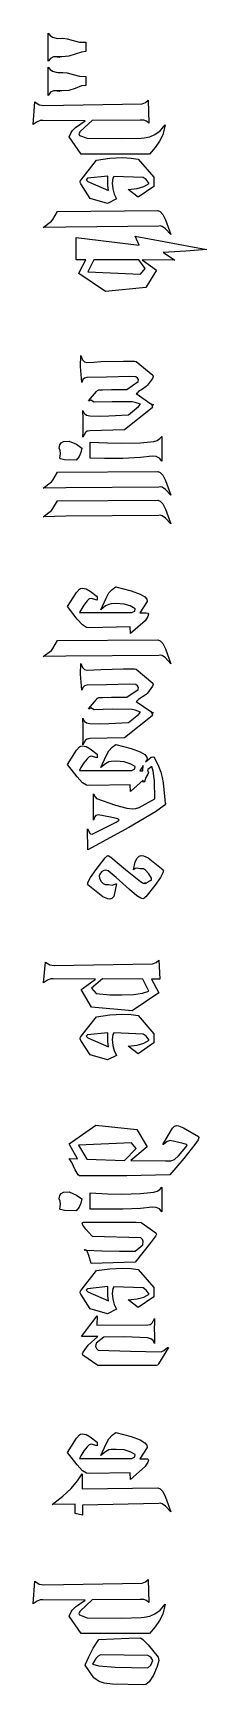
# Model space of a CAD drawing. Extents: x 2.6 to 13.4, y -7.7 to -3.8.
# Drawn here: x 8.079 to 8.186, y -5.61 to -4.594 of the extents above; entities that cross this region are included whole.
import ezdxf

# ---------------------------------------------------------------- set-up
doc = ezdxf.new("R2010")
doc.units = 0
doc.header["$MEASUREMENT"] = 0
doc.layers.add('BLACK', color=7, linetype='CONTINUOUS')

msp = doc.modelspace()

# ---------------------------------------------------------------- linework, layer by layer
at = {"layer": 'BLACK', "linetype": 'CONTINUOUS'}
for p, q in [((8.0886, -4.6112), (8.0886, -4.5938)), ((8.0886, -4.5938), (8.0898, -4.5953)), ((8.0898, -4.5953), (8.0913, -4.5963)), ((8.0913, -4.5963), (8.0935, -4.5969)), ((8.0935, -4.5969), (8.0946, -4.5971)), ((8.0946, -4.5971), (8.0976, -4.597)), ((8.0976, -4.597), (8.1004, -4.5973)), ((8.1004, -4.5973), (8.104, -4.5984)), ((8.104, -4.5984), (8.1079, -4.5994)), ((8.1079, -4.5994), (8.1117, -4.5995)), ((8.1117, -4.6051), (8.1092, -4.6055)), ((8.1117, -4.5995), (8.1117, -4.6051)), ((8.0901, -4.6094), (8.0886, -4.6112)), ((8.0886, -4.6322), (8.0886, -4.6148)), ((8.0886, -4.6148), (8.0898, -4.6162)), ((8.092, -4.6084), (8.0901, -4.6094)), ((8.0946, -4.6084), (8.092, -4.6084)), ((8.0948, -4.6086), (8.0942, -4.6085)), ((8.0942, -4.6085), (8.0952, -4.6085)), ((8.0952, -4.6085), (8.0946, -4.6084)), ((8.0958, -4.6086), (8.0948, -4.6086)), ((8.0972, -4.6085), (8.0952, -4.6085)), ((8.0952, -4.6085), (8.0958, -4.6086)), ((8.1014, -4.6081), (8.0972, -4.6085)), ((8.1053, -4.6069), (8.1014, -4.6081)), ((8.1092, -4.6055), (8.1053, -4.6069)), ((8.0898, -4.6162), (8.0913, -4.6172)), ((8.0913, -4.6172), (8.0935, -4.6178)), ((8.0935, -4.6178), (8.0946, -4.6181)), ((8.0946, -4.6181), (8.0976, -4.618)), ((8.0976, -4.618), (8.1004, -4.6183)), ((8.1004, -4.6183), (8.104, -4.6194)), ((8.104, -4.6194), (8.1079, -4.6204)), ((8.1079, -4.6204), (8.1117, -4.6205)), ((8.1117, -4.6205), (8.1117, -4.626)), ((8.0901, -4.6303), (8.0886, -4.6322)), ((8.092, -4.6294), (8.0901, -4.6303)), ((8.0946, -4.6293), (8.092, -4.6294)), ((8.0948, -4.6295), (8.0942, -4.6294)), ((8.0942, -4.6294), (8.0952, -4.6294)), ((8.0952, -4.6294), (8.0946, -4.6293)), ((8.0958, -4.6295), (8.0948, -4.6295)), ((8.0972, -4.6294), (8.0952, -4.6294)), ((8.0952, -4.6294), (8.0958, -4.6295)), ((8.1014, -4.6291), (8.0972, -4.6294)), ((8.1053, -4.6279), (8.1014, -4.6291)), ((8.1092, -4.6264), (8.1053, -4.6279)), ((8.1117, -4.626), (8.1092, -4.6264)), ((8.1484, -4.6366), (8.1501, -4.6351)), ((8.1501, -4.6351), (8.1505, -4.6492)), ((8.0794, -4.6501), (8.0805, -4.6362)), ((8.0805, -4.6362), (8.0832, -4.6379)), ((8.0832, -4.6379), (8.0859, -4.6384)), ((8.0859, -4.6384), (8.1463, -4.6374)), ((8.1463, -4.6374), (8.1484, -4.6366)), ((8.0819, -4.6484), (8.0794, -4.6501)), ((8.0838, -4.6477), (8.0819, -4.6484)), ((8.0854, -4.6477), (8.0838, -4.6477)), ((8.1113, -4.6479), (8.0854, -4.6477)), ((8.1016, -4.6577), (8.1027, -4.655)), ((8.1027, -4.655), (8.1033, -4.654)), ((8.1033, -4.654), (8.1055, -4.652)), ((8.1055, -4.652), (8.1113, -4.6479)), ((8.1084, -4.6544), (8.1074, -4.6559)), ((8.1074, -4.6559), (8.1079, -4.6568)), ((8.1156, -4.6477), (8.1084, -4.6544)), ((8.1452, -4.6474), (8.1156, -4.6477)), ((8.1474, -4.6474), (8.1452, -4.6474)), ((8.1491, -4.648), (8.1474, -4.6474)), ((8.1505, -4.6492), (8.1491, -4.648)), ((8.1542, -4.6563), (8.1574, -4.6539)), ((8.1574, -4.6539), (8.1606, -4.6503)), ((8.1606, -4.6503), (8.159, -4.6565)), ((8.1089, -4.6683), (8.1016, -4.6577)), ((8.1079, -4.6568), (8.1126, -4.6586)), ((8.1126, -4.6586), (8.1337, -4.6588)), ((8.1337, -4.6588), (8.1457, -4.6585)), ((8.1457, -4.6585), (8.1477, -4.6583)), ((8.1477, -4.6583), (8.151, -4.6577)), ((8.1544, -4.6642), (8.1508, -4.6683)), ((8.151, -4.6577), (8.1542, -4.6563)), ((8.1571, -4.6603), (8.1544, -4.6642)), ((8.159, -4.6565), (8.1571, -4.6603)), ((8.1508, -4.6683), (8.1089, -4.6683)), ((8.1089, -4.6841), (8.1183, -4.6721)), ((8.1183, -4.6721), (8.1266, -4.6709)), ((8.1266, -4.6709), (8.1344, -4.6705)), ((8.1344, -4.6705), (8.1396, -4.6708)), ((8.1396, -4.6708), (8.1439, -4.6714)), ((8.1439, -4.6714), (8.1535, -4.6826)), ((8.1084, -4.6857), (8.1086, -4.6844)), ((8.1087, -4.6866), (8.1084, -4.6857)), ((8.1086, -4.6844), (8.1089, -4.6841)), ((8.1128, -4.6832), (8.112, -4.6841)), ((8.112, -4.6841), (8.113, -4.6851)), ((8.1252, -4.6819), (8.1128, -4.6832)), ((8.113, -4.6851), (8.1257, -4.6907)), ((8.1252, -4.6876), (8.1252, -4.6819)), ((8.1283, -4.6831), (8.128, -4.6861)), ((8.128, -4.6861), (8.1283, -4.6897)), ((8.1289, -4.682), (8.1283, -4.6831)), ((8.1471, -4.6828), (8.1289, -4.682)), ((8.1488, -4.684), (8.1471, -4.6828)), ((8.1506, -4.6865), (8.1488, -4.684)), ((8.1535, -4.6826), (8.1535, -4.6882)), ((8.1145, -4.6956), (8.1087, -4.6866)), ((8.1251, -4.6987), (8.1145, -4.6956)), ((8.1307, -4.6959), (8.1251, -4.6987)), ((8.1257, -4.6907), (8.1252, -4.6876)), ((8.1283, -4.6897), (8.1292, -4.6929)), ((8.1292, -4.6929), (8.1307, -4.6959)), ((8.1378, -4.6901), (8.1434, -4.6895)), ((8.144, -4.6949), (8.1378, -4.6901)), ((8.1434, -4.6895), (8.1475, -4.6883)), ((8.1535, -4.6882), (8.144, -4.6949)), ((8.1475, -4.6883), (8.1506, -4.6865)), ((8.0915, -4.7085), (8.0944, -4.7036)), ((8.0944, -4.7036), (8.156, -4.7031)), ((8.156, -4.7031), (8.1575, -4.7037)), ((8.1575, -4.7037), (8.1591, -4.7054)), ((8.1591, -4.7054), (8.1607, -4.7087)), ((8.0855, -4.7134), (8.0906, -4.7096)), ((8.0995, -4.7132), (8.0855, -4.7134)), ((8.0906, -4.7096), (8.0915, -4.7085)), ((8.1566, -4.7127), (8.0995, -4.7132)), ((8.1575, -4.7125), (8.1566, -4.7127)), ((8.1587, -4.7129), (8.1575, -4.7125)), ((8.1607, -4.7143), (8.1587, -4.7129)), ((8.1607, -4.7087), (8.164, -4.7178)), ((8.164, -4.7178), (8.1607, -4.7143)), ((8.1058, -4.7333), (8.1058, -4.7196)), ((8.1058, -4.7196), (8.1445, -4.7243)), ((8.1445, -4.7243), (8.1421, -4.7188)), ((8.1421, -4.7188), (8.1862, -4.727)), ((8.1862, -4.727), (8.1732, -4.7281)), ((8.1117, -4.7333), (8.1058, -4.7333)), ((8.1078, -4.7408), (8.1117, -4.7333)), ((8.1166, -4.7333), (8.1131, -4.7408)), ((8.1443, -4.7334), (8.1166, -4.7333)), ((8.1483, -4.7388), (8.1443, -4.7334)), ((8.1665, -4.7335), (8.1463, -4.7334)), ((8.1463, -4.7334), (8.1551, -4.7397)), ((8.1732, -4.7281), (8.1593, -4.7289)), ((8.1593, -4.7289), (8.1602, -4.7293)), ((8.1602, -4.7293), (8.1665, -4.7335)), ((8.1074, -4.7417), (8.1078, -4.7408)), ((8.1238, -4.7529), (8.1074, -4.7417)), ((8.1131, -4.7408), (8.1454, -4.7421)), ((8.1454, -4.7421), (8.1483, -4.7388)), ((8.1551, -4.7397), (8.1487, -4.7505)), ((8.1487, -4.7505), (8.1238, -4.7529)), ((8.1086, -4.799), (8.1088, -4.7923)), ((8.1088, -4.7923), (8.1098, -4.7949)), ((8.1098, -4.7949), (8.111, -4.7961)), ((8.111, -4.7961), (8.1124, -4.7965)), ((8.1124, -4.7965), (8.1168, -4.7963)), ((8.1168, -4.7963), (8.1211, -4.796)), ((8.1211, -4.796), (8.135, -4.7957)), ((8.135, -4.7957), (8.1417, -4.7957)), ((8.1417, -4.7957), (8.1427, -4.7959)), ((8.1427, -4.7959), (8.1529, -4.8044)), ((8.1093, -4.8088), (8.1086, -4.799)), ((8.11, -4.8071), (8.1093, -4.8088)), ((8.111, -4.8062), (8.11, -4.8071)), ((8.1124, -4.8057), (8.111, -4.8062)), ((8.1245, -4.8056), (8.1124, -4.8057)), ((8.1386, -4.8051), (8.1245, -4.8056)), ((8.1369, -4.8132), (8.144, -4.8083)), ((8.1424, -4.8054), (8.1386, -4.8051)), ((8.1436, -4.8062), (8.1424, -4.8054)), ((8.1441, -4.8071), (8.1436, -4.8062)), ((8.144, -4.8083), (8.1441, -4.8071)), ((8.1527, -4.8064), (8.1497, -4.8106)), ((8.1532, -4.8051), (8.1527, -4.8064)), ((8.1529, -4.8044), (8.1532, -4.8051)), ((8.1135, -4.8202), (8.1184, -4.8145)), ((8.1184, -4.8145), (8.1189, -4.8137)), ((8.1189, -4.8137), (8.1198, -4.8134)), ((8.1198, -4.8134), (8.1221, -4.8133)), ((8.1221, -4.8133), (8.1276, -4.8132)), ((8.1276, -4.8132), (8.1369, -4.8132)), ((8.1431, -4.8156), (8.1428, -4.8157)), ((8.1428, -4.8157), (8.1517, -4.822)), ((8.1442, -4.8145), (8.1431, -4.8156)), ((8.1466, -4.813), (8.1442, -4.8145)), ((8.1489, -4.8114), (8.1466, -4.813)), ((8.1497, -4.8106), (8.1489, -4.8114)), ((8.1101, -4.8312), (8.11, -4.826)), ((8.11, -4.826), (8.1108, -4.8278)), ((8.1108, -4.8278), (8.1122, -4.8289)), ((8.114, -4.8202), (8.1135, -4.8202)), ((8.1149, -4.8197), (8.114, -4.8202)), ((8.1159, -4.8203), (8.1149, -4.8197)), ((8.117, -4.8209), (8.1159, -4.8203)), ((8.1279, -4.8207), (8.117, -4.8209)), ((8.1402, -4.8208), (8.1279, -4.8207)), ((8.1525, -4.8245), (8.1355, -4.8381)), ((8.1379, -4.8288), (8.1442, -4.8237)), ((8.142, -4.8211), (8.1402, -4.8208)), ((8.1453, -4.8223), (8.142, -4.8211)), ((8.1442, -4.8237), (8.1453, -4.8223)), ((8.1517, -4.822), (8.1523, -4.8229)), ((8.1523, -4.8229), (8.1532, -4.8223)), ((8.1527, -4.8232), (8.1525, -4.8237)), ((8.1525, -4.8237), (8.1526, -4.8238)), ((8.1527, -4.824), (8.1525, -4.8245)), ((8.1526, -4.8238), (8.1527, -4.824)), ((8.1532, -4.8223), (8.1527, -4.8232)), ((8.1102, -4.8364), (8.1101, -4.8312)), ((8.1101, -4.8395), (8.1102, -4.8364)), ((8.1125, -4.8389), (8.1115, -4.8396)), ((8.1122, -4.8289), (8.1143, -4.8294)), ((8.1142, -4.8386), (8.1125, -4.8389)), ((8.1355, -4.8381), (8.1142, -4.8386)), ((8.1143, -4.8294), (8.12, -4.8296)), ((8.12, -4.8296), (8.126, -4.8294)), ((8.126, -4.8294), (8.1379, -4.8288)), ((8.0954, -4.8492), (8.0958, -4.8472)), ((8.0958, -4.8472), (8.0967, -4.846)), ((8.0967, -4.846), (8.0981, -4.8452)), ((8.0981, -4.8452), (8.1015, -4.8449)), ((8.1015, -4.8449), (8.1061, -4.8469)), ((8.1061, -4.8469), (8.1094, -4.8492)), ((8.11, -4.8425), (8.1101, -4.8395)), ((8.1115, -4.8396), (8.11, -4.8425)), ((8.1145, -4.8554), (8.1145, -4.8455)), ((8.1145, -4.8455), (8.125, -4.8461)), ((8.125, -4.8461), (8.134, -4.8463)), ((8.134, -4.8463), (8.1453, -4.846)), ((8.1453, -4.846), (8.1536, -4.8451)), ((8.1536, -4.8451), (8.1557, -4.8445)), ((8.1557, -4.8445), (8.1573, -4.8434)), ((8.1573, -4.8434), (8.1585, -4.842)), ((8.1585, -4.842), (8.1585, -4.8572)), ((8.0961, -4.8507), (8.0954, -4.8492)), ((8.0958, -4.8555), (8.0961, -4.854)), ((8.0962, -4.8559), (8.0958, -4.8555)), ((8.0963, -4.8526), (8.0961, -4.8507)), ((8.0961, -4.854), (8.0963, -4.8526)), ((8.0987, -4.8564), (8.0962, -4.8559)), ((8.1058, -4.8567), (8.0987, -4.8564)), ((8.1076, -4.8544), (8.1058, -4.8567)), ((8.1088, -4.8519), (8.1076, -4.8544)), ((8.1094, -4.8492), (8.1088, -4.8519)), ((8.1233, -4.8557), (8.1145, -4.8554)), ((8.1345, -4.8556), (8.1233, -4.8557)), ((8.1453, -4.855), (8.1345, -4.8556)), ((8.1525, -4.8543), (8.1453, -4.855)), ((8.155, -4.8544), (8.1525, -4.8543)), ((8.157, -4.8554), (8.155, -4.8544)), ((8.1585, -4.8572), (8.157, -4.8554)), ((8.0906, -4.8701), (8.0915, -4.8689)), ((8.0915, -4.8689), (8.0944, -4.864)), ((8.0944, -4.864), (8.156, -4.8636)), ((8.156, -4.8636), (8.1575, -4.8642)), ((8.1575, -4.8642), (8.1591, -4.8659)), ((8.1591, -4.8659), (8.1607, -4.8692)), ((8.1607, -4.8692), (8.164, -4.8783)), ((8.0855, -4.8738), (8.0906, -4.8701)), ((8.0995, -4.8736), (8.0855, -4.8738)), ((8.1566, -4.8732), (8.0995, -4.8736)), ((8.1575, -4.873), (8.1566, -4.8732)), ((8.1587, -4.8733), (8.1575, -4.873)), ((8.1607, -4.8748), (8.1587, -4.8733)), ((8.164, -4.8783), (8.1607, -4.8748)), ((8.0855, -4.8915), (8.0906, -4.8877)), ((8.0906, -4.8877), (8.0915, -4.8865)), ((8.0915, -4.8865), (8.0944, -4.8817)), ((8.0944, -4.8817), (8.156, -4.8812)), ((8.156, -4.8812), (8.1575, -4.8818)), ((8.1575, -4.8818), (8.1591, -4.8835)), ((8.1591, -4.8835), (8.1607, -4.8868)), ((8.1607, -4.8868), (8.164, -4.8959)), ((8.0995, -4.8912), (8.0855, -4.8915)), ((8.1566, -4.8908), (8.0995, -4.8912)), ((8.1575, -4.8906), (8.1566, -4.8908)), ((8.1587, -4.8909), (8.1575, -4.8906)), ((8.1607, -4.8924), (8.1587, -4.8909)), ((8.164, -4.8959), (8.1607, -4.8924)), ((8.1006, -4.9468), (8.106, -4.9382)), ((8.106, -4.9382), (8.1078, -4.936)), ((8.1078, -4.936), (8.1085, -4.9356)), ((8.1085, -4.9356), (8.1095, -4.9354)), ((8.1095, -4.9354), (8.112, -4.9358)), ((8.112, -4.9358), (8.1144, -4.9372)), ((8.1144, -4.9372), (8.1188, -4.9405)), ((8.1188, -4.9405), (8.1187, -4.9428)), ((8.1242, -4.9415), (8.126, -4.9384)), ((8.126, -4.9384), (8.128, -4.9362)), ((8.128, -4.9362), (8.1302, -4.9346)), ((8.1302, -4.9346), (8.1397, -4.937)), ((8.1397, -4.937), (8.1452, -4.9391)), ((8.1452, -4.9391), (8.148, -4.9408)), ((8.1065, -4.9545), (8.1006, -4.9468)), ((8.1087, -4.9489), (8.1078, -4.9505)), ((8.1078, -4.9505), (8.1401, -4.9505)), ((8.1106, -4.9459), (8.1087, -4.9489)), ((8.1125, -4.9433), (8.1106, -4.9459)), ((8.1139, -4.9421), (8.1125, -4.9433)), ((8.1151, -4.9418), (8.1139, -4.9421)), ((8.1187, -4.9428), (8.1151, -4.9418)), ((8.1209, -4.9488), (8.1242, -4.9415)), ((8.1238, -4.9464), (8.1209, -4.9488)), ((8.1259, -4.9454), (8.1238, -4.9464)), ((8.1273, -4.9451), (8.1259, -4.9454)), ((8.1304, -4.9449), (8.1273, -4.9451)), ((8.1353, -4.9453), (8.1304, -4.9449)), ((8.1391, -4.9464), (8.1353, -4.9453)), ((8.1421, -4.9481), (8.1391, -4.9464)), ((8.1401, -4.9505), (8.1418, -4.9495)), ((8.1418, -4.9495), (8.1421, -4.9481)), ((8.1494, -4.9437), (8.145, -4.9507)), ((8.145, -4.9507), (8.1489, -4.9507)), ((8.148, -4.9408), (8.1492, -4.9423)), ((8.1489, -4.9507), (8.1499, -4.9508)), ((8.1492, -4.9423), (8.1494, -4.9437)), ((8.1499, -4.9508), (8.1502, -4.9515)), ((8.1098, -4.9581), (8.1065, -4.9545)), ((8.1122, -4.9596), (8.1098, -4.9581)), ((8.1139, -4.9598), (8.1122, -4.9596)), ((8.139, -4.9593), (8.1139, -4.9598)), ((8.1393, -4.9634), (8.139, -4.9593)), ((8.1482, -4.9555), (8.1393, -4.9634)), ((8.1498, -4.9528), (8.1482, -4.9555)), ((8.1502, -4.9515), (8.1498, -4.9528)), ((8.0915, -4.9725), (8.0944, -4.9677)), ((8.0944, -4.9677), (8.156, -4.9672)), ((8.156, -4.9672), (8.1575, -4.9678)), ((8.1575, -4.9678), (8.1591, -4.9695)), ((8.1591, -4.9695), (8.1607, -4.9728)), ((8.0855, -4.9775), (8.0906, -4.9737)), ((8.0995, -4.9772), (8.0855, -4.9775)), ((8.0906, -4.9737), (8.0915, -4.9725)), ((8.1566, -4.9768), (8.0995, -4.9772)), ((8.1575, -4.9766), (8.1566, -4.9768)), ((8.1587, -4.9769), (8.1575, -4.9766)), ((8.1607, -4.9784), (8.1587, -4.9769)), ((8.1607, -4.9728), (8.164, -4.9819)), ((8.164, -4.9819), (8.1607, -4.9784)), ((8.1086, -4.9884), (8.1088, -4.9817)), ((8.1093, -4.9982), (8.1086, -4.9884)), ((8.1088, -4.9817), (8.1098, -4.9843)), ((8.1098, -4.9843), (8.111, -4.9855)), ((8.111, -4.9855), (8.1124, -4.9859)), ((8.1124, -4.9859), (8.1168, -4.9857)), ((8.1168, -4.9857), (8.1211, -4.9854)), ((8.1211, -4.9854), (8.135, -4.9851)), ((8.135, -4.9851), (8.1417, -4.9851)), ((8.1417, -4.9851), (8.1427, -4.9853)), ((8.1427, -4.9853), (8.1529, -4.9938)), ((8.11, -4.9965), (8.1093, -4.9982)), ((8.111, -4.9956), (8.11, -4.9965)), ((8.1124, -4.9951), (8.111, -4.9956)), ((8.1245, -4.995), (8.1124, -4.9951)), ((8.1386, -4.9945), (8.1245, -4.995)), ((8.1369, -5.0026), (8.144, -4.9977)), ((8.1424, -4.9947), (8.1386, -4.9945)), ((8.1436, -4.9956), (8.1424, -4.9947)), ((8.1441, -4.9965), (8.1436, -4.9956)), ((8.144, -4.9977), (8.1441, -4.9965)), ((8.1489, -5.0008), (8.1466, -5.0024)), ((8.1497, -5), (8.1489, -5.0008)), ((8.1527, -4.9958), (8.1497, -5)), ((8.1532, -4.9945), (8.1527, -4.9958)), ((8.1529, -4.9938), (8.1532, -4.9945)), ((8.1135, -5.0096), (8.1184, -5.0039)), ((8.114, -5.0096), (8.1135, -5.0096)), ((8.1149, -5.0091), (8.114, -5.0096)), ((8.1159, -5.0097), (8.1149, -5.0091)), ((8.117, -5.0103), (8.1159, -5.0097)), ((8.1279, -5.01), (8.117, -5.0103)), ((8.1184, -5.0039), (8.1189, -5.0031)), ((8.1189, -5.0031), (8.1198, -5.0028)), ((8.1198, -5.0028), (8.1221, -5.0027)), ((8.1221, -5.0027), (8.1276, -5.0026)), ((8.1276, -5.0026), (8.1369, -5.0026)), ((8.1402, -5.0102), (8.1279, -5.01)), ((8.142, -5.0105), (8.1402, -5.0102)), ((8.1453, -5.0117), (8.142, -5.0105)), ((8.1431, -5.005), (8.1428, -5.0051)), ((8.1428, -5.0051), (8.1517, -5.0114)), ((8.1442, -5.0039), (8.1431, -5.005)), ((8.1466, -5.0024), (8.1442, -5.0039)), ((8.1442, -5.0131), (8.1453, -5.0117)), ((8.1517, -5.0114), (8.1523, -5.0123)), ((8.1523, -5.0123), (8.1532, -5.0117)), ((8.1532, -5.0117), (8.1527, -5.0126)), ((8.1101, -5.0206), (8.11, -5.0154)), ((8.11, -5.0154), (8.1108, -5.0172)), ((8.1102, -5.0258), (8.1101, -5.0206)), ((8.1108, -5.0172), (8.1122, -5.0183)), ((8.1122, -5.0183), (8.1143, -5.0188)), ((8.1143, -5.0188), (8.12, -5.0189)), ((8.12, -5.0189), (8.126, -5.0188)), ((8.126, -5.0188), (8.1379, -5.0182)), ((8.1525, -5.0139), (8.1355, -5.0275)), ((8.1379, -5.0182), (8.1442, -5.0131)), ((8.1527, -5.0126), (8.1525, -5.013)), ((8.1525, -5.013), (8.1526, -5.0132)), ((8.1527, -5.0134), (8.1525, -5.0139)), ((8.1526, -5.0132), (8.1527, -5.0134)), ((8.11, -5.0319), (8.1101, -5.0289)), ((8.1115, -5.029), (8.11, -5.0319)), ((8.1101, -5.0289), (8.1102, -5.0258)), ((8.1125, -5.0283), (8.1115, -5.029)), ((8.1142, -5.028), (8.1125, -5.0283)), ((8.1355, -5.0275), (8.1142, -5.028)), ((8.128, -5.0332), (8.1302, -5.0317)), ((8.1302, -5.0317), (8.1397, -5.0341)), ((8.1006, -5.0439), (8.106, -5.0352)), ((8.106, -5.0352), (8.1078, -5.033)), ((8.1078, -5.033), (8.1085, -5.0326)), ((8.1085, -5.0326), (8.1095, -5.0325)), ((8.1095, -5.0325), (8.112, -5.0329)), ((8.1125, -5.0404), (8.1106, -5.043)), ((8.112, -5.0329), (8.1144, -5.0343)), ((8.1139, -5.0392), (8.1125, -5.0404)), ((8.1151, -5.0389), (8.1139, -5.0392)), ((8.1144, -5.0343), (8.1188, -5.0376)), ((8.1187, -5.0399), (8.1151, -5.0389)), ((8.1188, -5.0376), (8.1187, -5.0399)), ((8.1209, -5.0458), (8.1242, -5.0386)), ((8.1242, -5.0386), (8.126, -5.0355)), ((8.1273, -5.0422), (8.1259, -5.0424)), ((8.126, -5.0355), (8.128, -5.0332)), ((8.1304, -5.042), (8.1273, -5.0422)), ((8.1353, -5.0424), (8.1304, -5.042)), ((8.1397, -5.0341), (8.1452, -5.0361)), ((8.1452, -5.0361), (8.148, -5.0379)), ((8.148, -5.0379), (8.1492, -5.0394)), ((8.1484, -5.0423), (8.1506, -5.0405)), ((8.1494, -5.0408), (8.1484, -5.0423)), ((8.1492, -5.0394), (8.1494, -5.0408)), ((8.1506, -5.0405), (8.152, -5.0394)), ((8.152, -5.0394), (8.1529, -5.0392)), ((8.1529, -5.0392), (8.1535, -5.0394)), ((8.1535, -5.0394), (8.1542, -5.0403)), ((8.1542, -5.0403), (8.1565, -5.0449)), ((8.1065, -5.0516), (8.1006, -5.0439)), ((8.1098, -5.0552), (8.1065, -5.0516)), ((8.1087, -5.0459), (8.1078, -5.0476)), ((8.1078, -5.0476), (8.1401, -5.0476)), ((8.1106, -5.043), (8.1087, -5.0459)), ((8.1238, -5.0435), (8.1209, -5.0458)), ((8.1259, -5.0424), (8.1238, -5.0435)), ((8.1391, -5.0435), (8.1353, -5.0424)), ((8.1421, -5.0452), (8.1391, -5.0435)), ((8.1401, -5.0476), (8.1418, -5.0466)), ((8.1418, -5.0466), (8.1421, -5.0452)), ((8.147, -5.0445), (8.145, -5.0478)), ((8.145, -5.0478), (8.1469, -5.0478)), ((8.1469, -5.0478), (8.147, -5.0445)), ((8.1486, -5.0519), (8.148, -5.054)), ((8.1498, -5.0499), (8.1486, -5.0519)), ((8.1499, -5.0471), (8.1497, -5.0479)), ((8.1497, -5.0479), (8.1499, -5.0479)), ((8.1502, -5.0486), (8.1498, -5.0499)), ((8.1524, -5.0451), (8.1499, -5.0471)), ((8.1499, -5.0479), (8.1502, -5.0486)), ((8.1532, -5.048), (8.1524, -5.0451)), ((8.1539, -5.054), (8.1532, -5.048)), ((8.1565, -5.0449), (8.1579, -5.0487)), ((8.1579, -5.0487), (8.1587, -5.0519)), ((8.1587, -5.0519), (8.1593, -5.0553)), ((8.1122, -5.0567), (8.1098, -5.0552)), ((8.1139, -5.0569), (8.1122, -5.0567)), ((8.139, -5.0564), (8.1139, -5.0569)), ((8.1164, -5.0782), (8.1164, -5.062)), ((8.1164, -5.062), (8.1175, -5.0638)), ((8.1393, -5.0605), (8.139, -5.0564)), ((8.147, -5.0536), (8.1393, -5.0605)), ((8.1471, -5.0548), (8.147, -5.0536)), ((8.1477, -5.0546), (8.1471, -5.0548)), ((8.148, -5.054), (8.1477, -5.0546)), ((8.1542, -5.065), (8.1539, -5.054)), ((8.1593, -5.0553), (8.1606, -5.0677)), ((8.1175, -5.0638), (8.1184, -5.0648)), ((8.1184, -5.0648), (8.13, -5.0689)), ((8.13, -5.0689), (8.1369, -5.0708)), ((8.1369, -5.0708), (8.1405, -5.0712)), ((8.1405, -5.0712), (8.1425, -5.071)), ((8.1425, -5.071), (8.1445, -5.0705)), ((8.1445, -5.0705), (8.1542, -5.065)), ((8.16, -5.0692), (8.1545, -5.0731)), ((8.1609, -5.0679), (8.16, -5.0692)), ((8.1606, -5.0677), (8.1609, -5.0679)), ((8.1382, -5.0827), (8.1131, -5.0965)), ((8.1156, -5.0868), (8.1305, -5.0794)), ((8.1171, -5.0763), (8.1164, -5.0782)), ((8.118, -5.0754), (8.1171, -5.0763)), ((8.1193, -5.075), (8.118, -5.0754)), ((8.127, -5.0763), (8.1193, -5.075)), ((8.1315, -5.0774), (8.127, -5.0763)), ((8.1305, -5.0794), (8.1323, -5.0782)), ((8.1323, -5.0782), (8.1315, -5.0774)), ((8.1545, -5.0731), (8.1382, -5.0827)), ((8.1131, -5.0965), (8.1129, -5.0835)), ((8.1129, -5.0835), (8.1142, -5.0862)), ((8.1142, -5.0862), (8.1146, -5.0866)), ((8.1146, -5.0866), (8.1156, -5.0868)), ((8.1182, -5.1085), (8.1236, -5.1014)), ((8.1236, -5.1014), (8.1247, -5.1004)), ((8.1247, -5.1004), (8.1255, -5.1)), ((8.1255, -5.1), (8.1272, -5.101)), ((8.1272, -5.101), (8.1362, -5.1085)), ((8.1421, -5.1038), (8.1434, -5.1016)), ((8.1434, -5.1016), (8.1446, -5.1003)), ((8.1446, -5.1003), (8.1457, -5.1)), ((8.1457, -5.1), (8.1472, -5.1002)), ((8.1472, -5.1002), (8.1501, -5.1014)), ((8.1501, -5.1014), (8.1592, -5.1088)), ((8.1133, -5.1162), (8.1147, -5.1134)), ((8.1147, -5.1134), (8.1182, -5.1085)), ((8.1203, -5.1114), (8.1199, -5.1125)), ((8.1199, -5.1125), (8.1202, -5.114)), ((8.1214, -5.1101), (8.1203, -5.1114)), ((8.1228, -5.1092), (8.1214, -5.1101)), ((8.1241, -5.1089), (8.1228, -5.1092)), ((8.1255, -5.1093), (8.1241, -5.1089)), ((8.1304, -5.1134), (8.1255, -5.1093)), ((8.1387, -5.1209), (8.1304, -5.1134)), ((8.1362, -5.1085), (8.1453, -5.1159)), ((8.141, -5.1087), (8.1421, -5.1038)), ((8.142, -5.108), (8.141, -5.1087)), ((8.1432, -5.1078), (8.142, -5.108)), ((8.1451, -5.1081), (8.1432, -5.1078)), ((8.1472, -5.1082), (8.1451, -5.1081)), ((8.1485, -5.109), (8.1472, -5.1082)), ((8.1505, -5.1112), (8.1485, -5.109)), ((8.1521, -5.1138), (8.1505, -5.1112)), ((8.1576, -5.1135), (8.1541, -5.1184)), ((8.159, -5.1107), (8.1576, -5.1135)), ((8.1594, -5.1092), (8.159, -5.1107)), ((8.1592, -5.1088), (8.1594, -5.1092)), ((8.1129, -5.1176), (8.1133, -5.1162)), ((8.1131, -5.1181), (8.1129, -5.1176)), ((8.1222, -5.1254), (8.1131, -5.1181)), ((8.1202, -5.114), (8.1211, -5.1157)), ((8.1211, -5.1157), (8.1224, -5.1171)), ((8.1224, -5.1171), (8.1236, -5.1177)), ((8.1236, -5.1177), (8.1258, -5.1179)), ((8.1258, -5.1179), (8.1279, -5.1182)), ((8.1279, -5.1182), (8.1292, -5.1179)), ((8.1306, -5.1173), (8.1289, -5.1252)), ((8.1292, -5.1179), (8.1302, -5.1173)), ((8.1302, -5.1173), (8.1306, -5.1173)), ((8.1431, -5.1247), (8.1387, -5.1209)), ((8.1453, -5.1159), (8.1475, -5.1171)), ((8.1475, -5.1171), (8.1485, -5.1166)), ((8.1484, -5.1172), (8.1509, -5.1155)), ((8.1485, -5.1166), (8.1484, -5.1172)), ((8.1541, -5.1184), (8.1487, -5.1254)), ((8.1509, -5.1155), (8.1522, -5.1151)), ((8.1522, -5.1151), (8.1521, -5.1138)), ((8.1252, -5.1266), (8.1222, -5.1254)), ((8.1266, -5.1269), (8.1252, -5.1266)), ((8.1277, -5.1265), (8.1266, -5.1269)), ((8.1289, -5.1252), (8.1277, -5.1265)), ((8.1456, -5.1263), (8.1431, -5.1247)), ((8.1468, -5.1266), (8.1456, -5.1263)), ((8.1475, -5.1265), (8.1468, -5.1266)), ((8.148, -5.1261), (8.1475, -5.1265)), ((8.1482, -5.1254), (8.148, -5.1261)), ((8.1487, -5.1254), (8.1482, -5.1254)), ((8.0858, -5.1783), (8.087, -5.1655)), ((8.087, -5.1655), (8.0897, -5.1672)), ((8.0897, -5.1672), (8.0924, -5.1677)), ((8.0924, -5.1677), (8.1528, -5.1667)), ((8.1528, -5.1667), (8.1549, -5.1659)), ((8.1549, -5.1659), (8.1567, -5.1644)), ((8.1567, -5.1644), (8.1572, -5.176)), ((8.0883, -5.1766), (8.0858, -5.1783)), ((8.0903, -5.1759), (8.0883, -5.1766)), ((8.0918, -5.1759), (8.0903, -5.1759)), ((8.1177, -5.1761), (8.0918, -5.1759)), ((8.1089, -5.1824), (8.1102, -5.1815)), ((8.1153, -5.1932), (8.1089, -5.1824)), ((8.1102, -5.1815), (8.1177, -5.1761)), ((8.122, -5.1759), (8.1152, -5.1815)), ((8.1152, -5.1815), (8.1181, -5.1848)), ((8.1468, -5.176), (8.122, -5.1759)), ((8.1567, -5.1844), (8.1402, -5.1956)), ((8.1465, -5.1847), (8.1504, -5.1835)), ((8.1504, -5.1835), (8.1468, -5.176)), ((8.1572, -5.176), (8.1522, -5.176)), ((8.1522, -5.176), (8.1567, -5.1844)), ((8.1402, -5.1956), (8.1153, -5.1932)), ((8.1181, -5.1848), (8.1266, -5.1856)), ((8.1266, -5.1856), (8.1338, -5.1858)), ((8.1338, -5.1858), (8.1411, -5.1855)), ((8.1411, -5.1855), (8.1465, -5.1847)), ((8.1089, -5.2112), (8.1183, -5.1992)), ((8.1183, -5.1992), (8.1266, -5.198)), ((8.1266, -5.198), (8.1344, -5.1976)), ((8.1344, -5.1976), (8.1396, -5.1979)), ((8.1396, -5.1979), (8.1439, -5.1985)), ((8.1439, -5.1985), (8.1535, -5.2097)), ((8.1084, -5.2128), (8.1086, -5.2115)), ((8.1087, -5.2137), (8.1084, -5.2128)), ((8.1086, -5.2115), (8.1089, -5.2112)), ((8.1145, -5.2227), (8.1087, -5.2137)), ((8.1128, -5.2103), (8.112, -5.2112)), ((8.112, -5.2112), (8.113, -5.2122)), ((8.1252, -5.209), (8.1128, -5.2103)), ((8.113, -5.2122), (8.1257, -5.2178)), ((8.1252, -5.2147), (8.1252, -5.209)), ((8.1257, -5.2178), (8.1252, -5.2147)), ((8.1283, -5.2102), (8.128, -5.2132)), ((8.128, -5.2132), (8.1283, -5.2168)), ((8.1289, -5.2091), (8.1283, -5.2102)), ((8.1471, -5.2099), (8.1289, -5.2091)), ((8.1488, -5.2111), (8.1471, -5.2099)), ((8.1475, -5.2154), (8.1506, -5.2136)), ((8.1506, -5.2136), (8.1488, -5.2111)), ((8.1535, -5.2097), (8.1535, -5.2153)), ((8.1251, -5.2258), (8.1145, -5.2227)), ((8.1307, -5.223), (8.1251, -5.2258)), ((8.1283, -5.2168), (8.1292, -5.22)), ((8.1292, -5.22), (8.1307, -5.223)), ((8.1378, -5.2172), (8.1434, -5.2166)), ((8.144, -5.222), (8.1378, -5.2172)), ((8.1434, -5.2166), (8.1475, -5.2154)), ((8.1535, -5.2153), (8.144, -5.222)), ((8.1015, -5.2773), (8.118, -5.266)), ((8.118, -5.266), (8.1431, -5.2685)), ((8.1431, -5.2685), (8.1495, -5.2793)), ((8.1591, -5.2779), (8.1651, -5.2678)), ((8.1618, -5.276), (8.1595, -5.2779)), ((8.1636, -5.2753), (8.1618, -5.276)), ((8.1715, -5.2772), (8.1636, -5.2753)), ((8.1651, -5.2678), (8.1662, -5.2665)), ((8.1662, -5.2665), (8.1674, -5.2662)), ((8.1674, -5.2662), (8.1688, -5.2664)), ((8.1688, -5.2664), (8.1718, -5.2676)), ((8.1718, -5.2676), (8.1809, -5.2728)), ((8.1808, -5.275), (8.1788, -5.2779)), ((8.1812, -5.2735), (8.1808, -5.275)), ((8.1809, -5.2728), (8.1812, -5.2735)), ((8.102, -5.2782), (8.1015, -5.2773)), ((8.1067, -5.2867), (8.102, -5.2782)), ((8.1398, -5.2768), (8.1073, -5.2782)), ((8.1073, -5.2782), (8.1124, -5.2869)), ((8.1356, -5.2877), (8.1427, -5.2802)), ((8.1495, -5.2793), (8.1395, -5.2877)), ((8.1427, -5.2802), (8.1398, -5.2768)), ((8.1595, -5.2779), (8.1591, -5.2779)), ((8.1663, -5.287), (8.1688, -5.2848)), ((8.1688, -5.2848), (8.1732, -5.2794)), ((8.1737, -5.2778), (8.1715, -5.2772)), ((8.1788, -5.2779), (8.1719, -5.2864)), ((8.1732, -5.2794), (8.174, -5.2782)), ((8.174, -5.2782), (8.1737, -5.2778)), ((8.1031, -5.2888), (8.1015, -5.2864)), ((8.1015, -5.2864), (8.1067, -5.2867)), ((8.1053, -5.2933), (8.1031, -5.2888)), ((8.1071, -5.2965), (8.1053, -5.2933)), ((8.1124, -5.2869), (8.1356, -5.2877)), ((8.1634, -5.2964), (8.137, -5.297)), ((8.1395, -5.2877), (8.1608, -5.2879)), ((8.1608, -5.2879), (8.164, -5.2879)), ((8.1719, -5.2864), (8.1634, -5.2964)), ((8.164, -5.2879), (8.1663, -5.287)), ((8.1079, -5.2971), (8.1071, -5.2965)), ((8.137, -5.297), (8.1079, -5.2971)), ((8.1536, -5.3071), (8.1557, -5.3065)), ((8.1557, -5.3065), (8.1573, -5.3055)), ((8.1573, -5.3055), (8.1585, -5.304)), ((8.1585, -5.304), (8.1585, -5.3192)), ((8.0954, -5.3112), (8.0958, -5.3092)), ((8.0961, -5.3127), (8.0954, -5.3112)), ((8.0958, -5.3092), (8.0967, -5.308)), ((8.0958, -5.3175), (8.0961, -5.316)), ((8.0963, -5.3146), (8.0961, -5.3127)), ((8.0961, -5.316), (8.0963, -5.3146)), ((8.0967, -5.308), (8.0981, -5.3072)), ((8.0981, -5.3072), (8.1015, -5.3069)), ((8.1015, -5.3069), (8.1061, -5.3089)), ((8.1076, -5.3164), (8.1058, -5.3187)), ((8.1061, -5.3089), (8.1094, -5.3112)), ((8.1088, -5.3139), (8.1076, -5.3164)), ((8.1094, -5.3112), (8.1088, -5.3139)), ((8.1145, -5.3175), (8.1145, -5.3076)), ((8.1145, -5.3076), (8.125, -5.3081)), ((8.125, -5.3081), (8.134, -5.3083)), ((8.134, -5.3083), (8.1453, -5.308)), ((8.1453, -5.308), (8.1536, -5.3071)), ((8.1525, -5.3164), (8.1453, -5.3171)), ((8.155, -5.3165), (8.1525, -5.3164)), ((8.157, -5.3174), (8.155, -5.3165)), ((8.0962, -5.3179), (8.0958, -5.3175)), ((8.0987, -5.3184), (8.0962, -5.3179)), ((8.1058, -5.3187), (8.0987, -5.3184)), ((8.1095, -5.3262), (8.1097, -5.3258)), ((8.1099, -5.3274), (8.1095, -5.3262)), ((8.1097, -5.3258), (8.1103, -5.3256)), ((8.1103, -5.3256), (8.1427, -5.3257)), ((8.1233, -5.3177), (8.1145, -5.3175)), ((8.1345, -5.3176), (8.1233, -5.3177)), ((8.1453, -5.3171), (8.1345, -5.3176)), ((8.1427, -5.3257), (8.1458, -5.3258)), ((8.1458, -5.3258), (8.1548, -5.3321)), ((8.1585, -5.3192), (8.157, -5.3174)), ((8.1117, -5.3299), (8.1099, -5.3274)), ((8.1154, -5.3341), (8.1117, -5.3299)), ((8.1158, -5.3344), (8.1154, -5.3341)), ((8.1455, -5.3353), (8.1158, -5.3344)), ((8.1466, -5.3362), (8.1455, -5.3353)), ((8.1471, -5.3375), (8.1466, -5.3362)), ((8.1545, -5.3343), (8.1516, -5.3384)), ((8.1551, -5.3329), (8.1545, -5.3343)), ((8.1548, -5.3321), (8.1551, -5.3329)), ((8.1108, -5.3428), (8.1113, -5.3425)), ((8.1119, -5.3429), (8.1108, -5.3428)), ((8.1113, -5.3425), (8.1119, -5.3429)), ((8.1123, -5.3431), (8.1119, -5.3429)), ((8.1119, -5.3429), (8.1216, -5.3433)), ((8.1137, -5.3462), (8.1123, -5.3431)), ((8.1151, -5.351), (8.1137, -5.3462)), ((8.1216, -5.3433), (8.1325, -5.3435)), ((8.1325, -5.3435), (8.1421, -5.3434)), ((8.1516, -5.3384), (8.1421, -5.3503)), ((8.1421, -5.3434), (8.1468, -5.3395)), ((8.1468, -5.3395), (8.1471, -5.3375)), ((8.1089, -5.3674), (8.1183, -5.3554)), ((8.1421, -5.3503), (8.1151, -5.351)), ((8.1183, -5.3554), (8.1266, -5.3543)), ((8.1266, -5.3543), (8.1344, -5.3539)), ((8.1344, -5.3539), (8.1396, -5.3541)), ((8.1396, -5.3541), (8.1439, -5.3548)), ((8.1439, -5.3548), (8.1535, -5.3659)), ((8.1086, -5.3678), (8.1089, -5.3674)), ((8.1128, -5.3666), (8.112, -5.3674)), ((8.112, -5.3674), (8.113, -5.3684)), ((8.1252, -5.3652), (8.1128, -5.3666)), ((8.1252, -5.371), (8.1252, -5.3652)), ((8.1283, -5.3665), (8.128, -5.3694)), ((8.1289, -5.3653), (8.1283, -5.3665)), ((8.1471, -5.3661), (8.1289, -5.3653)), ((8.1488, -5.3674), (8.1471, -5.3661)), ((8.1506, -5.3699), (8.1488, -5.3674)), ((8.1535, -5.3659), (8.1535, -5.3715)), ((8.1084, -5.369), (8.1086, -5.3678)), ((8.1087, -5.37), (8.1084, -5.369)), ((8.1145, -5.3789), (8.1087, -5.37)), ((8.113, -5.3684), (8.1257, -5.3741)), ((8.1257, -5.3741), (8.1252, -5.371)), ((8.128, -5.3694), (8.1283, -5.373)), ((8.1283, -5.373), (8.1292, -5.3763)), ((8.1292, -5.3763), (8.1307, -5.3792)), ((8.1378, -5.3734), (8.1434, -5.3728)), ((8.144, -5.3782), (8.1378, -5.3734)), ((8.1434, -5.3728), (8.1475, -5.3717)), ((8.1535, -5.3715), (8.144, -5.3782)), ((8.1475, -5.3717), (8.1506, -5.3699)), ((8.1092, -5.3959), (8.1187, -5.3832)), ((8.1251, -5.382), (8.1145, -5.3789)), ((8.1187, -5.3832), (8.1185, -5.3889)), ((8.1307, -5.3792), (8.1251, -5.382)), ((8.152, -5.3882), (8.1528, -5.3873)), ((8.1528, -5.3873), (8.154, -5.3848)), ((8.1539, -5.3878), (8.1538, -5.3909)), ((8.154, -5.3848), (8.1539, -5.3878)), ((8.1191, -5.3959), (8.1092, -5.3959)), ((8.1132, -5.4012), (8.1191, -5.3959)), ((8.1228, -5.3963), (8.1181, -5.4001)), ((8.1185, -5.3889), (8.1498, -5.3887)), ((8.1356, -5.3962), (8.1228, -5.3963)), ((8.1497, -5.3968), (8.1356, -5.3962)), ((8.1518, -5.3973), (8.1497, -5.3968)), ((8.1498, -5.3887), (8.1514, -5.3885)), ((8.1514, -5.3885), (8.152, -5.3882)), ((8.1532, -5.3984), (8.1518, -5.3973)), ((8.1538, -5.3909), (8.1539, -5.3956)), ((8.1539, -5.3956), (8.154, -5.4002)), ((8.1097, -5.4067), (8.1102, -5.4055)), ((8.11, -5.4075), (8.1097, -5.4067)), ((8.1191, -5.4138), (8.11, -5.4075)), ((8.1102, -5.4055), (8.1132, -5.4012)), ((8.1181, -5.4001), (8.1178, -5.4021)), ((8.1178, -5.4021), (8.1183, -5.4034)), ((8.1183, -5.4034), (8.1194, -5.4043)), ((8.1194, -5.4043), (8.1393, -5.405)), ((8.1393, -5.405), (8.158, -5.4053)), ((8.154, -5.4002), (8.1532, -5.3984)), ((8.1625, -5.4027), (8.1565, -5.4128)), ((8.158, -5.4053), (8.1598, -5.4046)), ((8.1598, -5.4046), (8.162, -5.4027)), ((8.162, -5.4027), (8.1625, -5.4027)), ((8.1551, -5.4139), (8.1191, -5.4138)), ((8.156, -5.4136), (8.1551, -5.4139)), ((8.1565, -5.4128), (8.156, -5.4136)), ((8.1006, -5.4673), (8.106, -5.4586)), ((8.106, -5.4586), (8.1078, -5.4565)), ((8.1078, -5.4565), (8.1085, -5.456)), ((8.1085, -5.456), (8.1095, -5.4559)), ((8.1095, -5.4559), (8.112, -5.4563)), ((8.112, -5.4563), (8.1144, -5.4577)), ((8.1144, -5.4577), (8.1188, -5.461)), ((8.1242, -5.462), (8.126, -5.4589)), ((8.126, -5.4589), (8.128, -5.4566)), ((8.128, -5.4566), (8.1302, -5.4551)), ((8.1302, -5.4551), (8.1397, -5.4575)), ((8.1397, -5.4575), (8.1452, -5.4595)), ((8.1065, -5.475), (8.1006, -5.4673)), ((8.1106, -5.4664), (8.1087, -5.4694)), ((8.1125, -5.4638), (8.1106, -5.4664)), ((8.1139, -5.4626), (8.1125, -5.4638)), ((8.1151, -5.4623), (8.1139, -5.4626)), ((8.1187, -5.4633), (8.1151, -5.4623)), ((8.1188, -5.461), (8.1187, -5.4633)), ((8.1209, -5.4692), (8.1242, -5.462)), ((8.1238, -5.4669), (8.1209, -5.4692)), ((8.1259, -5.4658), (8.1238, -5.4669)), ((8.1273, -5.4656), (8.1259, -5.4658)), ((8.1304, -5.4654), (8.1273, -5.4656)), ((8.1353, -5.4658), (8.1304, -5.4654)), ((8.1391, -5.4669), (8.1353, -5.4658)), ((8.1421, -5.4686), (8.1391, -5.4669)), ((8.1418, -5.47), (8.1421, -5.4686)), ((8.1494, -5.4642), (8.145, -5.4712)), ((8.1452, -5.4595), (8.148, -5.4613)), ((8.148, -5.4613), (8.1492, -5.4628)), ((8.1492, -5.4628), (8.1494, -5.4642)), ((8.1098, -5.4786), (8.1065, -5.475)), ((8.1087, -5.4694), (8.1078, -5.471)), ((8.1078, -5.471), (8.1401, -5.471)), ((8.1122, -5.4801), (8.1098, -5.4786)), ((8.1482, -5.476), (8.1393, -5.4839)), ((8.1401, -5.471), (8.1418, -5.47)), ((8.145, -5.4712), (8.1489, -5.4712)), ((8.1498, -5.4733), (8.1482, -5.476)), ((8.1489, -5.4712), (8.1499, -5.4713)), ((8.1502, -5.472), (8.1498, -5.4733)), ((8.1499, -5.4713), (8.1502, -5.472)), ((8.0976, -5.4943), (8.1027, -5.4894)), ((8.1027, -5.4894), (8.1066, -5.4848)), ((8.1066, -5.4848), (8.1095, -5.4804)), ((8.1095, -5.4804), (8.1095, -5.4897)), ((8.1095, -5.4897), (8.156, -5.4891)), ((8.1139, -5.4803), (8.1122, -5.4801)), ((8.139, -5.4798), (8.1139, -5.4803)), ((8.1393, -5.4839), (8.139, -5.4798)), ((8.156, -5.4891), (8.1575, -5.4898)), ((8.0911, -5.4994), (8.0976, -5.4943)), ((8.1052, -5.4992), (8.0911, -5.4994)), ((8.1052, -5.5049), (8.1052, -5.4992)), ((8.1566, -5.4987), (8.1098, -5.4997)), ((8.1098, -5.4997), (8.1098, -5.5059)), ((8.1575, -5.4985), (8.1566, -5.4987)), ((8.1575, -5.4898), (8.1591, -5.4914)), ((8.1587, -5.4989), (8.1575, -5.4985)), ((8.1607, -5.5003), (8.1587, -5.4989)), ((8.1591, -5.4914), (8.1607, -5.4948)), ((8.1607, -5.4948), (8.164, -5.5038)), ((8.1098, -5.5059), (8.1052, -5.5049)), ((8.164, -5.5038), (8.1607, -5.5003)), ((8.0794, -5.5605), (8.0805, -5.5466)), ((8.0805, -5.5466), (8.0832, -5.5483)), ((8.0832, -5.5483), (8.0859, -5.5488)), ((8.0859, -5.5488), (8.1463, -5.5478)), ((8.1463, -5.5478), (8.1484, -5.547)), ((8.1484, -5.547), (8.1501, -5.5455)), ((8.1501, -5.5455), (8.1505, -5.5596)), ((8.0819, -5.5588), (8.0794, -5.5605)), ((8.0838, -5.5581), (8.0819, -5.5588)), ((8.0854, -5.5581), (8.0838, -5.5581)), ((8.1113, -5.5583), (8.0854, -5.5581)), ((8.1055, -5.5624), (8.1113, -5.5583)), ((8.1156, -5.5581), (8.1084, -5.5649)), ((8.1452, -5.5579), (8.1156, -5.5581)), ((8.1474, -5.5578), (8.1452, -5.5579)), ((8.1491, -5.5584), (8.1474, -5.5578)), ((8.1505, -5.5596), (8.1491, -5.5584)), ((8.1574, -5.5643), (8.1606, -5.5607)), ((8.1606, -5.5607), (8.159, -5.5669)), ((8.1016, -5.5681), (8.1027, -5.5654)), ((8.1089, -5.5787), (8.1016, -5.5681)), ((8.1027, -5.5654), (8.1033, -5.5644)), ((8.1033, -5.5644), (8.1055, -5.5624)), ((8.1084, -5.5649), (8.1074, -5.5664)), ((8.1074, -5.5664), (8.1079, -5.5672)), ((8.1079, -5.5672), (8.1126, -5.569)), ((8.1126, -5.569), (8.1337, -5.5692)), ((8.1337, -5.5692), (8.1457, -5.5689)), ((8.1457, -5.5689), (8.1477, -5.5687)), ((8.1477, -5.5687), (8.151, -5.5681)), ((8.151, -5.5681), (8.1542, -5.5667)), ((8.1542, -5.5667), (8.1574, -5.5643)), ((8.1571, -5.5707), (8.1544, -5.5746)), ((8.159, -5.5669), (8.1571, -5.5707)), ((8.1508, -5.5787), (8.1089, -5.5787)), ((8.1544, -5.5746), (8.1508, -5.5787)), ((8.1136, -5.593), (8.1163, -5.5877)), ((8.1163, -5.5877), (8.1198, -5.5825)), ((8.1198, -5.5825), (8.1383, -5.5816)), ((8.1383, -5.5816), (8.1453, -5.5815)), ((8.1453, -5.5815), (8.1468, -5.5824)), ((8.1468, -5.5824), (8.1501, -5.5857)), ((8.1501, -5.5857), (8.1563, -5.5933)), ((8.1114, -5.5983), (8.1116, -5.5977)), ((8.1168, -5.6061), (8.1114, -5.5983)), ((8.1116, -5.5977), (8.1136, -5.593)), ((8.1179, -5.5942), (8.1158, -5.5977)), ((8.1158, -5.5977), (8.1198, -5.5986)), ((8.1194, -5.5926), (8.1179, -5.5942)), ((8.1208, -5.5918), (8.1194, -5.5926)), ((8.1198, -5.5986), (8.1298, -5.5995)), ((8.1498, -5.5923), (8.1208, -5.5918)), ((8.1298, -5.5995), (8.1498, -5.5998)), ((8.1517, -5.5934), (8.1498, -5.5923)), ((8.1498, -5.5998), (8.1517, -5.5982)), ((8.153, -5.5953), (8.1517, -5.5934)), ((8.1517, -5.5982), (8.153, -5.5953)), ((8.1557, -5.599), (8.1533, -5.6043)), ((8.1566, -5.5953), (8.1557, -5.599)), ((8.1563, -5.5933), (8.1566, -5.5953)), ((8.1182, -5.607), (8.1168, -5.6061)), ((8.12, -5.6082), (8.1182, -5.607)), ((8.1231, -5.6092), (8.12, -5.6082)), ((8.1281, -5.6099), (8.1231, -5.6092)), ((8.1472, -5.6104), (8.1281, -5.6099)), ((8.1487, -5.6102), (8.1472, -5.6104)), ((8.1507, -5.6085), (8.1487, -5.6102)), ((8.1533, -5.6043), (8.1507, -5.6085))]:
    msp.add_line(p, q, dxfattribs=at)

doc.saveas('drawing.dxf')
